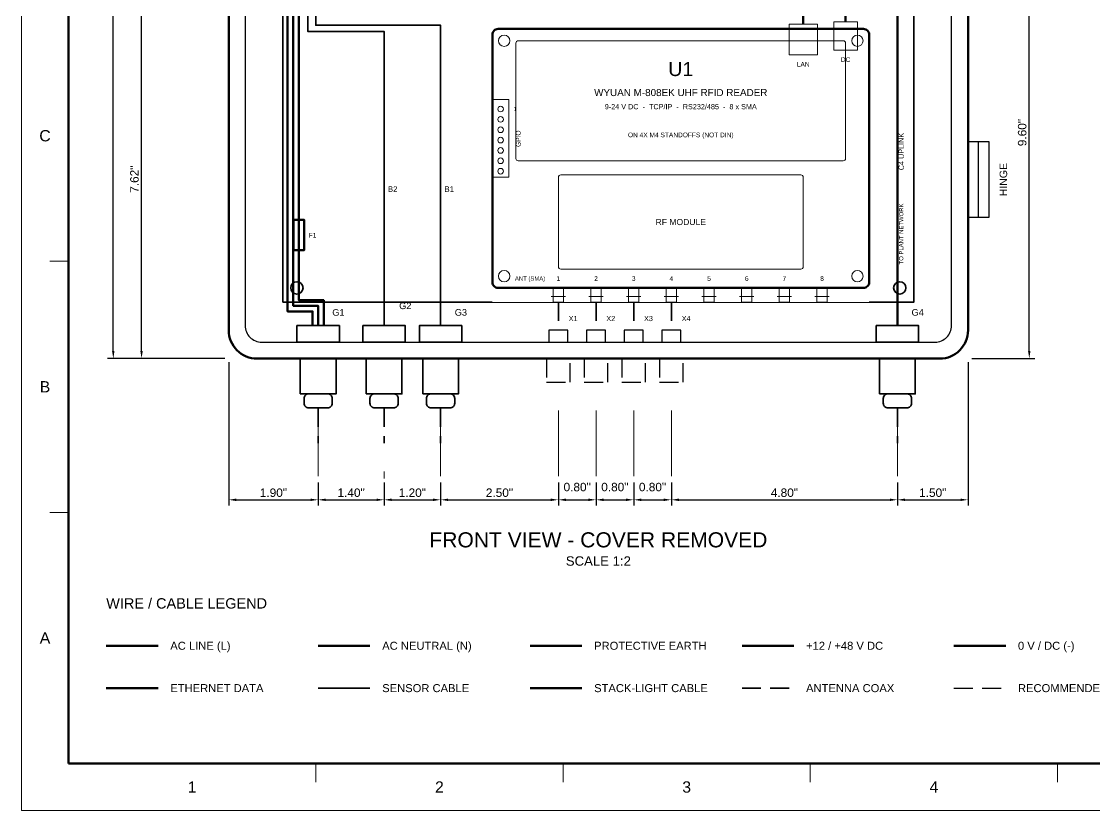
# Model space of a CAD drawing. Header units: inches. Extents: x -4.4 to 87.6, y -9.6 to 24.4.
# Drawn here: x -4.4 to 18.39, y -9.6 to 7.16 of the extents above; entities that cross this region are included whole.
import ezdxf
from ezdxf.enums import TextEntityAlignment as Align

# ---------------------------------------------------------------- set-up
doc = ezdxf.new("R2010")
doc.units = ezdxf.units.IN
doc.header["$MEASUREMENT"] = 0
doc.linetypes.add('CENTER_RPB', pattern=[2, 1.4, -0.2, 0.2, -0.2])
doc.linetypes.add('DASH_RPB', pattern=[0.6, 0.4, -0.2])
for name, color, linetype, lineweight in [('BORDER', 7, 'Continuous', 70), ('DEVICE_DETAIL', 7, 'Continuous', 18), ('DEVICE_TEXT', 7, 'Continuous', 25), ('DEVICES', 7, 'Continuous', 50), ('DIMS', 7, 'Continuous', 18), ('ENCL_DETAIL', 8, 'Continuous', 25), ('ENCLOSURE', 8, 'Continuous', 50), ('GLANDS', 7, 'Continuous', 35), ('NOTES', 7, 'Continuous', 25), ('TITLE_TEXT', 7, 'Continuous', 25)]:
    doc.layers.add(name, color=color, linetype=linetype, lineweight=lineweight)
for name, color, linetype, lineweight, true_color in [('CENTERLINES', 8, 'CENTER_RPB', 18, 0x8c8c8c), ('PLATE', 9, 'Continuous', 35, 0x787878), ('RESERVED', 30, 'DASH_RPB', 25, 0xc87800), ('W_0V', 7, 'Continuous', 50, 0x141414), ('W_12V_POS', 1, 'Continuous', 50, 0xdc141e), ('W_AC_L', 34, 'Continuous', 50, 0x82461e), ('W_AC_N', 5, 'Continuous', 50, 0x1e5ad2), ('W_AC_PE', 3, 'Continuous', 50, 0x28963c), ('W_COAX', 8, 'DASH_RPB', 35, 0x5a5a5a), ('W_ETH', 4, 'Continuous', 50, 0x2896dc), ('W_FIELD', 8, 'DASH_RPB', 35, 0x5a5a5a), ('W_SIGNAL', 6, 'Continuous', 35, 0x9632aa), ('W_STACKLIGHT', 30, 'Continuous', 60, 0xe17800)]:
    doc.layers.add(name, color=color, linetype=linetype, lineweight=lineweight, true_color=true_color)
doc.styles.get("Standard").update_dxf_attribs({"font": 'arial.ttf'})
doc.dimstyles.new('RPB', dxfattribs={"dimtxt": 0.18, "dimasz": 0.16, "dimexe": 0.12, "dimexo": 0.08, "dimgap": 0.06, "dimtad": 1, "dimzin": 0, "dimdsep": 46, "dimcen": 2.5, "dimclrd": 256, "dimclre": 256, "dimclrt": 256, "dimazin": 3, "dimtfac": 1, "dimtmove": 0, "dimatfit": 3})

# ---------------------------------------------------------------- blocks, each defined once
blk = doc.blocks.new('_CLOSEDFILLED')
at = {"color": 0, "linetype": 'BYBLOCK'}
blk.add_solid([(-1, 0.16), (0, 0), (-1, -0.16)], dxfattribs=at)
blk = doc.blocks.new('*D2')
for p, q in [((-0.08, 19.7), (-2.57, 19.7)), ((-2.45, 0.16), (-2.45, 19.54)), ((-0.08, 0), (-2.57, 0))]:
    blk.add_line(p, q)
at = {"layer": 'Defpoints'}
for p in [(0, 19.7), (-2.45, 0), (0, 0)]:
    blk.add_point(p, dxfattribs=at)
at = {"layer": 'DIMS', "xscale": 0.16, "yscale": 0.16}
for p, rotation in [((-2.45, 19.7), 90), ((-2.45, 0), 270)]:
    blk.add_blockref('_CLOSEDFILLED', p, dxfattribs=dict(at, rotation=rotation))
at = {"layer": 'DIMS', "insert": (-2.6, 9.85), "char_height": 0.18, "attachment_point": 5, "rotation": 90}
blk.add_mtext('19.70"', dxfattribs=at)
blk = doc.blocks.new('*D3')
for p, q in [((-1.13, 7.62), (-1.97, 7.62)), ((-1.85, 0.16), (-1.85, 7.46)), ((-1.13, 0), (-1.97, 0))]:
    blk.add_line(p, q)
at = {"layer": 'Defpoints'}
for p in [(-1.05, 7.62), (-1.85, 0), (-1.05, 0)]:
    blk.add_point(p, dxfattribs=at)
at = {"layer": 'DIMS', "xscale": 0.16, "yscale": 0.16}
for p, rotation in [((-1.85, 7.62), 90), ((-1.85, 0), 270)]:
    blk.add_blockref('_CLOSEDFILLED', p, dxfattribs=dict(at, rotation=rotation))
at = {"layer": 'DIMS', "insert": (-2, 3.81), "char_height": 0.18, "attachment_point": 5, "rotation": 90}
blk.add_mtext('7.62"', dxfattribs=at)
blk = doc.blocks.new('*D4')
for p, q in [((13.93, 9.6), (17.12, 9.6)), ((17, 0.16), (17, 9.44)), ((15.78, 0), (17.12, 0))]:
    blk.add_line(p, q)
at = {"layer": 'Defpoints'}
for p in [(13.85, 9.6), (15.7, 0), (17, 0)]:
    blk.add_point(p, dxfattribs=at)
at = {"layer": 'DIMS', "xscale": 0.16, "yscale": 0.16}
for p, rotation in [((17, 9.6), 90), ((17, 0), 270)]:
    blk.add_blockref('_CLOSEDFILLED', p, dxfattribs=dict(at, rotation=rotation))
at = {"layer": 'DIMS', "insert": (16.85, 4.8), "char_height": 0.18, "attachment_point": 5, "rotation": 90}
blk.add_mtext('9.60"', dxfattribs=at)
blk = doc.blocks.new('*D7')
for p, q in [((0, -0.08), (0, -3.12)), ((1.9, -2.63), (1.9, -3.12)), ((0.16, -3), (1.74, -3))]:
    blk.add_line(p, q)
at = {"layer": 'Defpoints'}
for p in [(0, 0), (1.9, -2.55), (0, -3)]:
    blk.add_point(p, dxfattribs=at)
at = {"layer": 'DIMS', "xscale": 0.16, "yscale": 0.16, "rotation": 180}
blk.add_blockref('_CLOSEDFILLED', (0, -3), dxfattribs=at)
at = {"layer": 'DIMS', "xscale": 0.16, "yscale": 0.16}
blk.add_blockref('_CLOSEDFILLED', (1.9, -3), dxfattribs=at)
at = {"layer": 'DIMS', "insert": (0.95, -2.85), "char_height": 0.18, "attachment_point": 5}
blk.add_mtext('1.90"', dxfattribs=at)
blk = doc.blocks.new('*D8')
for p, q in [((1.9, -2.63), (1.9, -3.12)), ((3.3, -2.63), (3.3, -3.12)), ((2.06, -3), (3.14, -3))]:
    blk.add_line(p, q)
at = {"layer": 'Defpoints'}
for p in [(1.9, -2.55), (3.3, -2.55), (1.9, -3)]:
    blk.add_point(p, dxfattribs=at)
at = {"layer": 'DIMS', "xscale": 0.16, "yscale": 0.16, "rotation": 180}
blk.add_blockref('_CLOSEDFILLED', (1.9, -3), dxfattribs=at)
at = {"layer": 'DIMS', "xscale": 0.16, "yscale": 0.16}
blk.add_blockref('_CLOSEDFILLED', (3.3, -3), dxfattribs=at)
at = {"layer": 'DIMS', "insert": (2.6, -2.85), "char_height": 0.18, "attachment_point": 5}
blk.add_mtext('1.40"', dxfattribs=at)
blk = doc.blocks.new('*D9')
for p, q in [((3.3, -2.63), (3.3, -3.12)), ((4.5, -2.63), (4.5, -3.12)), ((3.46, -3), (4.34, -3))]:
    blk.add_line(p, q)
at = {"layer": 'Defpoints'}
for p in [(3.3, -2.55), (4.5, -2.55), (3.3, -3)]:
    blk.add_point(p, dxfattribs=at)
at = {"layer": 'DIMS', "xscale": 0.16, "yscale": 0.16, "rotation": 180}
blk.add_blockref('_CLOSEDFILLED', (3.3, -3), dxfattribs=at)
at = {"layer": 'DIMS', "xscale": 0.16, "yscale": 0.16}
blk.add_blockref('_CLOSEDFILLED', (4.5, -3), dxfattribs=at)
at = {"layer": 'DIMS', "insert": (3.9, -2.85), "char_height": 0.18, "attachment_point": 5}
blk.add_mtext('1.20"', dxfattribs=at)
blk = doc.blocks.new('*D10')
for p, q in [((4.5, -2.63), (4.5, -3.12)), ((7, -2.63), (7, -3.12)), ((4.66, -3), (6.84, -3))]:
    blk.add_line(p, q)
at = {"layer": 'Defpoints'}
for p in [(4.5, -2.55), (7, -2.55), (4.5, -3)]:
    blk.add_point(p, dxfattribs=at)
at = {"layer": 'DIMS', "xscale": 0.16, "yscale": 0.16, "rotation": 180}
blk.add_blockref('_CLOSEDFILLED', (4.5, -3), dxfattribs=at)
at = {"layer": 'DIMS', "xscale": 0.16, "yscale": 0.16}
blk.add_blockref('_CLOSEDFILLED', (7, -3), dxfattribs=at)
at = {"layer": 'DIMS', "insert": (5.75, -2.85), "char_height": 0.18, "attachment_point": 5}
blk.add_mtext('2.50"', dxfattribs=at)
blk = doc.blocks.new('*D11')
for p, q in [((7, -2.63), (7, -3.12)), ((7.8, -2.63), (7.8, -3.12)), ((7.16, -3), (7.64, -3))]:
    blk.add_line(p, q)
at = {"layer": 'Defpoints'}
for p in [(7, -2.55), (7.8, -2.55), (7, -3)]:
    blk.add_point(p, dxfattribs=at)
at = {"layer": 'DIMS', "xscale": 0.16, "yscale": 0.16, "rotation": 180}
blk.add_blockref('_CLOSEDFILLED', (7, -3), dxfattribs=at)
at = {"layer": 'DIMS', "xscale": 0.16, "yscale": 0.16}
blk.add_blockref('_CLOSEDFILLED', (7.8, -3), dxfattribs=at)
at = {"layer": 'DIMS', "insert": (7.4, -2.73), "char_height": 0.18, "attachment_point": 5}
blk.add_mtext('0.80"', dxfattribs=at)
blk = doc.blocks.new('*D12')
for p, q in [((7.8, -2.63), (7.8, -3.12)), ((8.6, -2.63), (8.6, -3.12)), ((7.96, -3), (8.44, -3))]:
    blk.add_line(p, q)
at = {"layer": 'Defpoints'}
for p in [(7.8, -2.55), (8.6, -2.55), (7.8, -3)]:
    blk.add_point(p, dxfattribs=at)
at = {"layer": 'DIMS', "xscale": 0.16, "yscale": 0.16, "rotation": 180}
blk.add_blockref('_CLOSEDFILLED', (7.8, -3), dxfattribs=at)
at = {"layer": 'DIMS', "xscale": 0.16, "yscale": 0.16}
blk.add_blockref('_CLOSEDFILLED', (8.6, -3), dxfattribs=at)
at = {"layer": 'DIMS', "insert": (8.2, -2.73), "char_height": 0.18, "attachment_point": 5}
blk.add_mtext('0.80"', dxfattribs=at)
blk = doc.blocks.new('*D13')
for p, q in [((8.6, -2.63), (8.6, -3.12)), ((9.4, -2.63), (9.4, -3.12)), ((8.76, -3), (9.24, -3))]:
    blk.add_line(p, q)
at = {"layer": 'Defpoints'}
for p in [(8.6, -2.55), (9.4, -2.55), (8.6, -3)]:
    blk.add_point(p, dxfattribs=at)
at = {"layer": 'DIMS', "xscale": 0.16, "yscale": 0.16, "rotation": 180}
blk.add_blockref('_CLOSEDFILLED', (8.6, -3), dxfattribs=at)
at = {"layer": 'DIMS', "xscale": 0.16, "yscale": 0.16}
blk.add_blockref('_CLOSEDFILLED', (9.4, -3), dxfattribs=at)
at = {"layer": 'DIMS', "insert": (9, -2.73), "char_height": 0.18, "attachment_point": 5}
blk.add_mtext('0.80"', dxfattribs=at)
blk = doc.blocks.new('*D14')
for p, q in [((9.4, -2.63), (9.4, -3.12)), ((14.2, -2.63), (14.2, -3.12)), ((9.56, -3), (14.04, -3))]:
    blk.add_line(p, q)
at = {"layer": 'Defpoints'}
for p in [(9.4, -2.55), (14.2, -2.55), (9.4, -3)]:
    blk.add_point(p, dxfattribs=at)
at = {"layer": 'DIMS', "xscale": 0.16, "yscale": 0.16, "rotation": 180}
blk.add_blockref('_CLOSEDFILLED', (9.4, -3), dxfattribs=at)
at = {"layer": 'DIMS', "xscale": 0.16, "yscale": 0.16}
blk.add_blockref('_CLOSEDFILLED', (14.2, -3), dxfattribs=at)
at = {"layer": 'DIMS', "insert": (11.8, -2.85), "char_height": 0.18, "attachment_point": 5}
blk.add_mtext('4.80"', dxfattribs=at)
blk = doc.blocks.new('*D15')
for p, q in [((15.7, -0.08), (15.7, -3.12)), ((14.2, -2.63), (14.2, -3.12)), ((14.36, -3), (15.54, -3))]:
    blk.add_line(p, q)
at = {"layer": 'Defpoints'}
for p in [(15.7, 0), (14.2, -2.55), (14.2, -3)]:
    blk.add_point(p, dxfattribs=at)
at = {"layer": 'DIMS', "xscale": 0.16, "yscale": 0.16, "rotation": 180}
blk.add_blockref('_CLOSEDFILLED', (14.2, -3), dxfattribs=at)
at = {"layer": 'DIMS', "xscale": 0.16, "yscale": 0.16}
blk.add_blockref('_CLOSEDFILLED', (15.7, -3), dxfattribs=at)
at = {"layer": 'DIMS', "insert": (14.95, -2.85), "char_height": 0.18, "attachment_point": 5}
blk.add_mtext('1.50"', dxfattribs=at)

msp = doc.modelspace()

# ---------------------------------------------------------------- linework, layer by layer
at = {"layer": 'BORDER', "lineweight": 13}
msp.add_lwpolyline([(-4.4, -9.6), (39.6, -9.6), (39.6, 24.4), (-4.4, 24.4)], close=True, dxfattribs=at)
at = {"layer": 'BORDER'}
msp.add_lwpolyline([(-3.4, -8.6), (38.6, -8.6), (38.6, 23.4), (-3.4, 23.4)], close=True, dxfattribs=at)
at = {"layer": 'BORDER', "lineweight": 18}
for points in [[(-3.4, 2.067), (-3.8, 2.067)], [(-3.4, -3.267), (-3.8, -3.267)], [(1.85, -8.6), (1.85, -9)], [(7.1, -8.6), (7.1, -9)], [(12.35, -8.6), (12.35, -9)], [(17.6, -8.6), (17.6, -9)]]:
    msp.add_lwpolyline(points, dxfattribs=at)
at = {"layer": 'CENTERLINES'}
for points in [[(1.9, -1.1), (1.9, -2.55)], [(4.5, -1.1), (4.5, -2.55)], [(7, -1.1), (7, -2.55)], [(7.8, -1.1), (7.8, -2.55)], [(8.6, -1.1), (8.6, -2.55)], [(9.4, -1.1), (9.4, -2.55)], [(14.2, -1.1), (14.2, -2.55)], [(3.3, -2.4), (3.3, -2.55)]]:
    msp.add_lwpolyline(points, dxfattribs=at)
at = {"layer": 'DEVICES'}
msp.add_lwpolyline([(1.38, 2.3), (1.6, 2.3), (1.6, 2.95), (1.38, 2.95)], close=True, dxfattribs=at)
at = {"layer": 'ENCL_DETAIL'}
msp.add_lwpolyline([(0.7, 0.35), (15, 0.35, 0.414214), (15.35, 0.7), (15.35, 19, 0.414214), (15, 19.35), (0.7, 19.35, 0.414214), (0.35, 19), (0.35, 0.7, 0.414214)], format="xyb", close=True, dxfattribs=at)
msp.add_lwpolyline([(15.7, 3), (16.15, 3), (16.15, 4.6), (15.7, 4.6)], close=True, dxfattribs=at)
msp.add_lwpolyline([(15.92, 3), (15.92, 4.6)], dxfattribs=at)
at = {"layer": 'ENCLOSURE'}
msp.add_lwpolyline([(0.6, 0), (15.1, 0, 0.414214), (15.7, 0.6), (15.7, 19.1, 0.414214), (15.1, 19.7), (0.6, 19.7, 0.414214), (0, 19.1), (0, 0.6, 0.414214)], format="xyb", close=True, dxfattribs=at)
at = {"layer": 'GLANDS'}
for points in [[(1.45, 0.35), (2.35, 0.35), (2.35, 0.7), (1.45, 0.7)], [(2.85, 0.35), (3.75, 0.35), (3.75, 0.7), (2.85, 0.7)], [(4.05, 0.35), (4.95, 0.35), (4.95, 0.7), (4.05, 0.7)], [(13.75, 0.35), (14.65, 0.35), (14.65, 0.7), (13.75, 0.7)], [(1.52, -0.75), (2.28, -0.75), (2.28, 0), (1.52, 0)], [(2.92, -0.75), (3.68, -0.75), (3.68, 0), (2.92, 0)], [(4.12, -0.75), (4.88, -0.75), (4.88, 0), (4.12, 0)], [(13.82, -0.75), (14.58, -0.75), (14.58, 0), (13.82, 0)]]:
    msp.add_lwpolyline(points, close=True, dxfattribs=at)
for points in [[(1.7, -1.05), (2.1, -1.05, 0.414214), (2.2, -0.95), (2.2, -0.85, 0.414214), (2.1, -0.75), (1.7, -0.75, 0.414214), (1.6, -0.85), (1.6, -0.95, 0.414214)], [(3.1, -1.05), (3.5, -1.05, 0.414214), (3.6, -0.95), (3.6, -0.85, 0.414214), (3.5, -0.75), (3.1, -0.75, 0.414214), (3, -0.85), (3, -0.95, 0.414214)], [(4.3, -1.05), (4.7, -1.05, 0.414214), (4.8, -0.95), (4.8, -0.85, 0.414214), (4.7, -0.75), (4.3, -0.75, 0.414214), (4.2, -0.85), (4.2, -0.95, 0.414214)], [(14, -1.05), (14.4, -1.05, 0.414214), (14.5, -0.95), (14.5, -0.85, 0.414214), (14.4, -0.75), (14, -0.75, 0.414214), (13.9, -0.85), (13.9, -0.95, 0.414214)]]:
    msp.add_lwpolyline(points, format="xyb", close=True, dxfattribs=at)
at = {"layer": 'PLATE'}
msp.add_lwpolyline([(1.15, 1.2), (14.55, 1.2), (14.55, 18.5), (1.15, 18.5)], close=True, dxfattribs=at)
for centre in [(1.45, 1.5), (14.25, 1.5)]:
    msp.add_circle(centre, 0.13, dxfattribs=at)
at = {"layer": 'RESERVED'}
for points in [[(6.8, 0.35), (7.2, 0.35), (7.2, 0.6), (6.8, 0.6)], [(7.6, 0.35), (8, 0.35), (8, 0.6), (7.6, 0.6)], [(8.4, 0.35), (8.8, 0.35), (8.8, 0.6), (8.4, 0.6)], [(9.2, 0.35), (9.6, 0.35), (9.6, 0.6), (9.2, 0.6)], [(6.75, -0.5), (7.25, -0.5), (7.25, 0), (6.75, 0)], [(7.55, -0.5), (8.05, -0.5), (8.05, 0), (7.55, 0)], [(8.35, -0.5), (8.85, -0.5), (8.85, 0), (8.35, 0)], [(9.15, -0.5), (9.65, -0.5), (9.65, 0), (9.15, 0)]]:
    msp.add_lwpolyline(points, close=True, dxfattribs=at)
msp.add_lwpolyline([(15.4, -7), (16.5, -7)], dxfattribs=at)
at = {"layer": 'W_0V'}
msp.add_lwpolyline([(15.4, -6.1), (16.5, -6.1)], dxfattribs=at)
at = {"layer": 'W_12V_POS'}
msp.add_lwpolyline([(10.9, -6.1), (12, -6.1)], dxfattribs=at)
at = {"layer": 'W_AC_L'}
for points in [[(2.02, 0.7), (2.02, 1.24), (1.49, 1.24), (1.49, 12.03), (3.15, 12.03), (3.15, 12.54)], [(-2.6, -6.1), (-1.5, -6.1)]]:
    msp.add_lwpolyline(points, dxfattribs=at)
at = {"layer": 'W_AC_N'}
for points in [[(1.9, 0.7), (1.9, 1.12), (1.37, 1.12), (1.37, 12.15), (2.75, 12.15), (2.75, 12.54)], [(1.9, -6.1), (3, -6.1)]]:
    msp.add_lwpolyline(points, dxfattribs=at)
at = {"layer": 'W_AC_PE'}
for points in [[(1.78, 0.7), (1.78, 1), (1.25, 1), (1.25, 12.27), (2.35, 12.27), (2.35, 12.54)], [(6.4, -6.1), (7.5, -6.1)]]:
    msp.add_lwpolyline(points, dxfattribs=at)
at = {"layer": 'W_COAX'}
msp.add_lwpolyline([(10.9, -7), (12, -7)], dxfattribs=at)
at = {"layer": 'W_ETH'}
msp.add_lwpolyline([(-2.6, -7), (-1.5, -7)], dxfattribs=at)
at = {"layer": 'W_FIELD'}
for points in [[(1.9, -1.05), (1.9, -1.8)], [(3.3, -1.05), (3.3, -1.8)], [(4.5, -1.05), (4.5, -1.8)], [(14.2, -1.05), (14.2, -1.8)]]:
    msp.add_lwpolyline(points, dxfattribs=at)
at = {"layer": 'W_SIGNAL'}
for points in [[(3.3, 0.7), (3.3, 6.95), (1.68, 6.95), (1.68, 11.62), (4.1, 11.62), (4.1, 11.3)], [(4.5, 0.7), (4.5, 7.08), (1.85, 7.08), (1.85, 11.5), (3.83, 11.5), (3.83, 11.3)], [(1.9, -7), (3, -7)]]:
    msp.add_lwpolyline(points, dxfattribs=at)
at = {"layer": 'W_STACKLIGHT'}
msp.add_lwpolyline([(6.4, -7), (7.5, -7)], dxfattribs=at)

# ---------------------------------------------------------------- texts
at = {"layer": 'BORDER'}
for s, p in [('C', (-3.9, 4.733)), ('B', (-3.9, -0.6)), ('A', (-3.9, -5.933)), ('1', (-0.775, -9.1)), ('2', (4.475, -9.1)), ('3', (9.725, -9.1)), ('4', (14.975, -9.1))]:
    msp.add_text(s, height=0.24, dxfattribs=at).set_placement(p, align=Align.MIDDLE_CENTER)
at = {"layer": 'DEVICE_TEXT'}
msp.add_text('F1', height=0.1, dxfattribs=at).set_placement((1.7, 2.62), align=Align.MIDDLE_LEFT)
at = {"layer": 'NOTES'}
for s, height, p in [('C4 UPLINK', 0.11, (14.28, 4)), ('TO PLANT NETWORK', 0.09, (14.28, 2))]:
    msp.add_text(s, height=height, rotation=90, dxfattribs=at).set_placement(p, align=Align.MIDDLE_LEFT)
msp.add_text('HINGE', height=0.16, rotation=90, dxfattribs=at).set_placement((16.45, 3.8), align=Align.MIDDLE_CENTER)
for s, height, p in [('B2', 0.12, (3.38, 3.6)), ('B1', 0.12, (4.58, 3.6)), ('G2', 0.14, (3.62, 1.12)), ('G1', 0.14, (2.2, 0.98)), ('G3', 0.14, (4.8, 0.98)), ('G4', 0.14, (14.5, 0.98))]:
    msp.add_text(s, height=height, dxfattribs=at).set_placement(p, align=Align.MIDDLE_LEFT)
for s, height, p in [('FRONT VIEW - COVER REMOVED', 0.32, (7.85, -3.85)), ('SCALE 1:2', 0.2, (7.85, -4.3))]:
    msp.add_text(s, height=height, dxfattribs=at).set_placement(p, align=Align.MIDDLE_CENTER)
at = {"layer": 'RESERVED'}
for s, p in [('X1', (7.22, 0.85)), ('X2', (8.02, 0.85)), ('X3', (8.82, 0.85)), ('X4', (9.62, 0.85))]:
    msp.add_text(s, height=0.11, dxfattribs=at).set_placement(p, align=Align.MIDDLE_LEFT)
at = {"layer": 'TITLE_TEXT'}
for s, height, p in [('WIRE / CABLE LEGEND', 0.22, (-2.6, -5.2)), ('AC LINE (L)', 0.17, (-1.24, -6.1)), ('AC NEUTRAL (N)', 0.17, (3.26, -6.1)), ('PROTECTIVE EARTH', 0.17, (7.76, -6.1)), ('+12 / +48 V DC', 0.17, (12.26, -6.1)), ('0 V / DC (-)', 0.17, (16.76, -6.1)), ('ETHERNET DATA', 0.17, (-1.24, -7)), ('SENSOR CABLE', 0.17, (3.26, -7)), ('STACK-LIGHT CABLE', 0.17, (7.76, -7)), ('ANTENNA COAX', 0.17, (12.26, -7)), ('RECOMMENDED / RESERVED', 0.17, (16.76, -7))]:
    msp.add_text(s, height=height, dxfattribs=at).set_placement(p, align=Align.MIDDLE_LEFT)

# ---------------------------------------------------------------- dimensions: what is measured, and where the dimension line sits
at = {"layer": 'DIMS'}
for base, p1, p2, picture, middle in [((-2.45, 0), (0, 0), (0, 19.7), '*D2', (-2.6, 9.85)), ((17, 0), (15.7, 0), (13.85, 9.6), '*D4', (16.85, 4.8)), ((-1.85, 0), (-1.05, 0), (-1.05, 7.62), '*D3', (-2, 3.81))]:
    dim = msp.add_linear_dim(base=base, p1=p1, p2=p2, angle=90, dimstyle='RPB', dxfattribs=at)
    dim.commit()
    dim.dimension.update_dxf_attribs({"geometry": picture, "text_midpoint": middle})
for base, p1, p2, picture, middle in [((0, -3), (0, 0), (1.9, -2.55), '*D7', (0.95, -2.85)), ((14.2, -3), (14.2, -2.55), (15.7, 0), '*D15', (14.95, -2.85)), ((1.9, -3), (1.9, -2.55), (3.3, -2.55), '*D8', (2.6, -2.85)), ((3.3, -3), (3.3, -2.55), (4.5, -2.55), '*D9', (3.9, -2.85)), ((4.5, -3), (4.5, -2.55), (7, -2.55), '*D10', (5.75, -2.85)), ((7, -3), (7, -2.55), (7.8, -2.55), '*D11', (7.4, -2.73)), ((7.8, -3), (7.8, -2.55), (8.6, -2.55), '*D12', (8.2, -2.73)), ((8.6, -3), (8.6, -2.55), (9.4, -2.55), '*D13', (9, -2.73)), ((9.4, -3), (9.4, -2.55), (14.2, -2.55), '*D14', (11.8, -2.85))]:
    dim = msp.add_linear_dim(base=base, p1=p1, p2=p2, dimstyle='RPB', dxfattribs=at)
    dim.commit()
    dim.dimension.update_dxf_attribs({"geometry": picture, "text_midpoint": middle})

# ---------------------------------------------------------------- next in the draw order: wipeouts: each hides what was drawn before it
msp.add_wipeout([(5.6, 1.2), (13.6, 1.2), (13.6, 7.15), (5.6, 7.15)])

# ---------------------------------------------------------------- next in the draw order: linework, layer by layer
at = {"layer": 'DEVICE_DETAIL'}
for points in [[(11.9, 6.45), (12.5, 6.45), (12.5, 7.1), (11.9, 7.1)], [(12.85, 6.55), (13.35, 6.55), (13.35, 7.15), (12.85, 7.15)], [(5.6, 3.85), (5.95, 3.85), (5.95, 5.5), (5.6, 5.5)], [(6.89, 1.2), (7.11, 1.2), (7.11, 1.5), (6.89, 1.5)], [(7.69, 1.2), (7.91, 1.2), (7.91, 1.5), (7.69, 1.5)], [(8.49, 1.2), (8.71, 1.2), (8.71, 1.5), (8.49, 1.5)], [(9.29, 1.2), (9.51, 1.2), (9.51, 1.5), (9.29, 1.5)], [(10.09, 1.2), (10.31, 1.2), (10.31, 1.5), (10.09, 1.5)], [(10.89, 1.2), (11.11, 1.2), (11.11, 1.5), (10.89, 1.5)], [(11.69, 1.2), (11.91, 1.2), (11.91, 1.5), (11.69, 1.5)], [(12.49, 1.2), (12.71, 1.2), (12.71, 1.5), (12.49, 1.5)]]:
    msp.add_lwpolyline(points, close=True, dxfattribs=at)
for points in [[(6.15, 4.2), (13.05, 4.2, 0.414214), (13.1, 4.25), (13.1, 6.7, 0.414214), (13.05, 6.75), (6.15, 6.75, 0.414214), (6.1, 6.7), (6.1, 4.25, 0.414214)], [(7.05, 1.9), (12.15, 1.9, 0.414214), (12.2, 1.95), (12.2, 3.85, 0.414214), (12.15, 3.9), (7.05, 3.9, 0.414214), (7, 3.85), (7, 1.95, 0.414214)]]:
    msp.add_lwpolyline(points, format="xyb", close=True, dxfattribs=at)
for points in [[(6.85, 1.32), (7.15, 1.32)], [(7.65, 1.32), (7.95, 1.32)], [(8.45, 1.32), (8.75, 1.32)], [(9.25, 1.32), (9.55, 1.32)], [(10.05, 1.32), (10.35, 1.32)], [(10.85, 1.32), (11.15, 1.32)], [(11.65, 1.32), (11.95, 1.32)], [(12.45, 1.32), (12.75, 1.32)]]:
    msp.add_lwpolyline(points, dxfattribs=at)
for centre, radius in [((5.85, 6.75), 0.12), ((13.35, 6.75), 0.12), ((5.775, 5.3), 0.06), ((5.775, 5.08), 0.06), ((5.775, 4.86), 0.06), ((5.775, 4.64), 0.06), ((5.775, 4.42), 0.06), ((5.775, 4.2), 0.06), ((5.775, 3.98), 0.06), ((5.85, 1.75), 0.12), ((13.35, 1.75), 0.12)]:
    msp.add_circle(centre, radius, dxfattribs=at)
at = {"layer": 'DEVICES'}
msp.add_lwpolyline([(5.72, 1.5), (13.48, 1.5, 0.414214), (13.6, 1.62), (13.6, 6.88, 0.414214), (13.48, 7), (5.72, 7, 0.414214), (5.6, 6.88), (5.6, 1.62, 0.414214)], format="xyb", close=True, dxfattribs=at)
at = {"layer": 'W_0V'}
msp.add_lwpolyline([(10.5, 12.7), (10.5, 12.62), (13.1, 12.62), (13.1, 7.15)], dxfattribs=at)
at = {"layer": 'W_COAX'}
for points in [[(7, 1.2), (7, 0.6)], [(7.8, 1.2), (7.8, 0.6)], [(8.6, 1.2), (8.6, 0.6)], [(9.4, 1.2), (9.4, 0.6)]]:
    msp.add_lwpolyline(points, dxfattribs=at)
at = {"layer": 'W_ETH'}
for points in [[(14.2, 0.7), (14.2, 12.85), (7.7, 12.85), (7.7, 13.75), (6.65, 13.75)], [(10.2, 12.7), (10.2, 12.5), (12.2, 12.5), (12.2, 7.1)]]:
    msp.add_lwpolyline(points, dxfattribs=at)

# ---------------------------------------------------------------- next in the draw order: texts
at = {"layer": 'DEVICE_TEXT'}
for s, height, p in [('DC', 0.1, (13.1, 6.35)), ('U1', 0.3, (9.6, 6.15)), ('LAN', 0.1, (12.2, 6.25)), ('WYUAN M-808EK UHF RFID READER', 0.15, (9.6, 5.65)), ('9-24 V DC  -  TCP/IP  -  RS232/485  -  8 x SMA', 0.11, (9.6, 5.35)), ('ON 4X M4 STANDOFFS (NOT DIN)', 0.1, (9.6, 4.75)), ('RF MODULE', 0.13, (9.6, 2.9)), ('ANT (SMA)', 0.09, (6.4, 1.7)), ('1', 0.1, (7, 1.7)), ('2', 0.1, (7.8, 1.7)), ('3', 0.1, (8.6, 1.7)), ('4', 0.1, (9.4, 1.7)), ('5', 0.1, (10.2, 1.7)), ('6', 0.1, (11, 1.7)), ('7', 0.1, (11.8, 1.7)), ('8', 0.1, (12.6, 1.7))]:
    msp.add_text(s, height=height, dxfattribs=at).set_placement(p, align=Align.MIDDLE_CENTER)
msp.add_text('1', height=0.08, dxfattribs=at).set_placement((6.05, 5.3), align=Align.MIDDLE_LEFT)
msp.add_text('GPIO', height=0.1, rotation=90, dxfattribs=at).set_placement((6.15, 4.67), align=Align.MIDDLE_CENTER)

doc.saveas('drawing.dxf')
